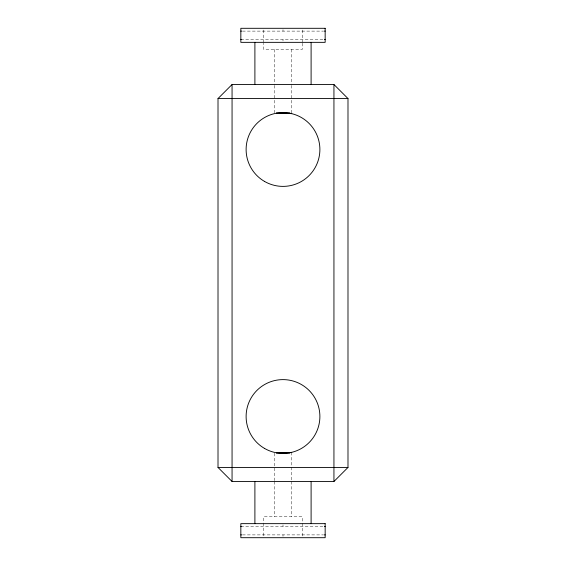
<?xml version="1.0" encoding="UTF-8"?>
<svg xmlns="http://www.w3.org/2000/svg" width="566" height="566" viewBox="0 0 566 566"><rect width="100%" height="100%" fill="white"/><g stroke="black" fill="none" stroke-linecap="round" stroke-linejoin="round"><path stroke-width="0.42" stroke-dasharray="2.83 2.12" d="M242.467 31.109L323.533 31.109M240.84 39.542L325.16 39.542M240.84 526.458L325.16 526.458M242.467 534.891L323.533 534.891M302.322 30.055L302.322 42.351M302.322 43.228L302.322 49.376L263.678 49.376L263.678 43.228M302.322 535.945L302.322 516.624L263.678 516.624L263.678 535.945M291.78 49.376L291.78 84.511M291.78 85.395L291.78 113.674M291.78 452.326L291.78 480.605M291.78 481.489L291.78 516.624M283 29.708L283 31.109M283 39.542L283 40.95M283 524.88L283 526.458M283 534.891L283 536.292M274.22 49.376L274.22 84.511M274.22 85.395L274.22 112.79M274.22 453.21L274.22 480.605M274.22 481.489L274.22 516.624M263.678 30.055L263.678 42.351"/><path stroke-width="0.85" d="M218.009 98.562L232.06 84.511L333.94 84.511L347.991 98.562L347.991 467.438L333.94 481.489L232.06 481.489L218.009 467.438L218.009 98.562L347.991 98.562M291.738 452.333L290.938 452.524M290.747 452.567L289.212 452.857M240.84 31.109L241.548 31.109M324.452 31.109L325.16 31.109M240.84 39.542L241.548 39.542M324.452 39.542L325.16 39.542M218.009 467.438L347.991 467.438M240.84 526.458L241.548 526.458M324.452 526.458L325.16 526.458M240.84 534.891L241.548 534.891M324.452 534.891L325.16 534.891M289.212 113.143L290.747 113.433M290.938 113.476L291.773 113.674M333.94 84.511L333.94 481.489M311.102 42.351L311.102 84.511M311.102 481.489L311.102 523.649M254.898 42.351L254.898 84.511M254.898 481.489L254.898 523.649M232.06 84.511L232.06 481.489M286.934 452.496A8.716 0.962 -3.4 0 1 276.548 452.899M276.35 452.786A8.716 0.566 6.1 0 1 276.951 452.807M289.452 452.899A8.716 0.962 3.4 0 1 279.066 452.496M276.548 113.101A8.716 0.962 3.4 0 1 286.934 113.504M276.951 113.193A8.716 0.566 -6.1 0 1 276.35 113.214M279.066 113.504A8.716 0.962 -3.4 0 1 289.452 113.101M325.16 28.3L240.84 28.3L240.84 42.351L325.16 42.351L325.16 28.3M325.16 523.649L240.84 523.649L240.84 537.7L325.16 537.7L325.16 523.649M264.555 181.445A36.889 36.889 0 0 0 319.889 149.502A36.889 36.889 0 0 0 264.555 117.558A36.889 36.889 0 0 0 264.555 181.445M264.555 448.442A36.889 36.889 0 0 0 319.889 416.498A36.889 36.889 0 0 0 264.555 384.555A36.889 36.889 0 0 0 264.555 448.442"/></g></svg>
